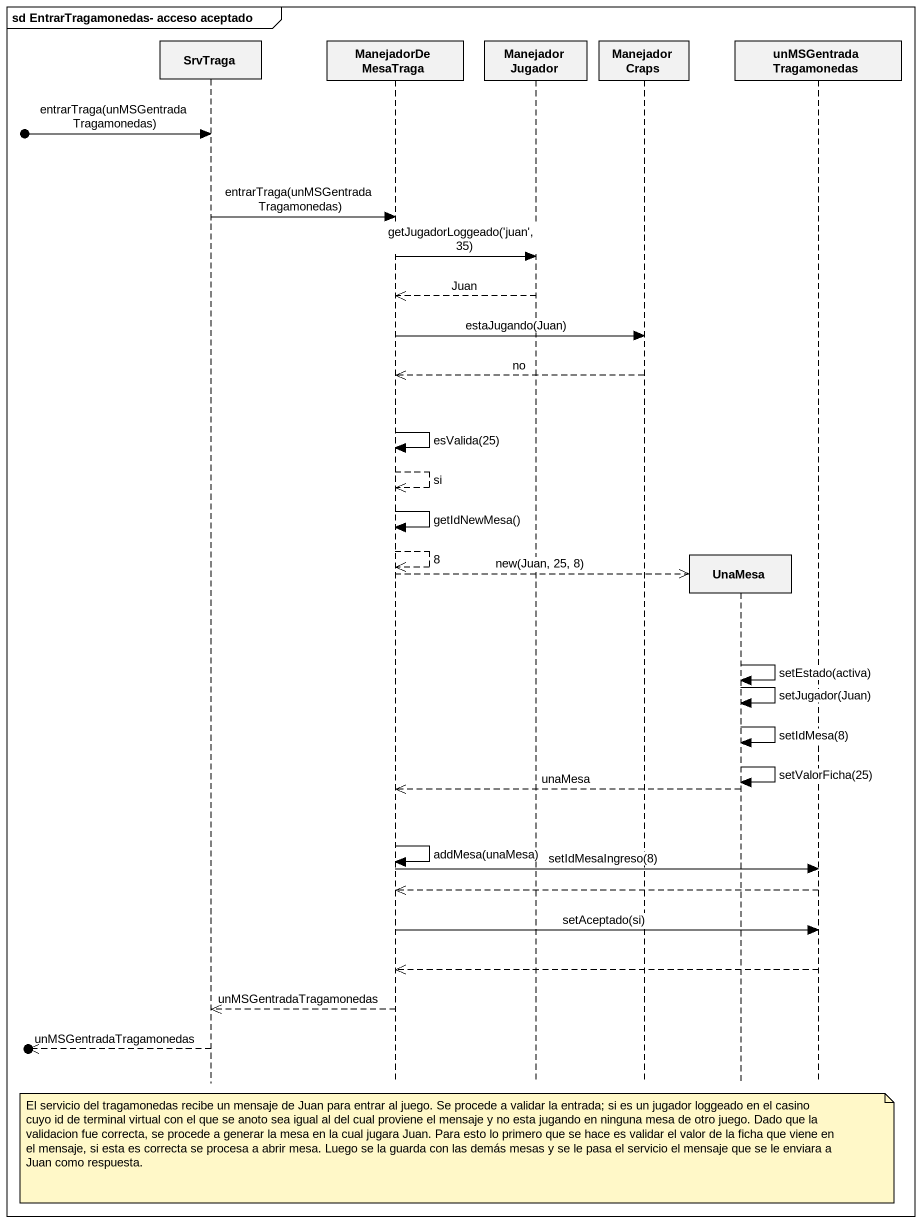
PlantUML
@startuml
mainframe sd EntrarTragamonedas- acceso aceptado
hide footbox
participant SrvTraga
participant "ManejadorDe MesaTraga" as ManejadorDe_MesaTraga
participant "Manejador Jugador" as Manejador_Jugador
participant "Manejador Craps" as Manejador_Craps
participant UnaMesa
participant "unMSGentrada Tragamonedas" as unMSGentrada_Tragamonedas

[o-> SrvTraga : entrarTraga(unMSGentradaTragamonedas)
SrvTraga -> ManejadorDe_MesaTraga : entrarTraga(unMSGentradaTragamonedas)
ManejadorDe_MesaTraga -> Manejador_Jugador : getJugadorLoggeado('juan', 35)
Manejador_Jugador -->> ManejadorDe_MesaTraga : Juan
ManejadorDe_MesaTraga -> Manejador_Craps : estaJugando(Juan)
Manejador_Craps -->> ManejadorDe_MesaTraga : no
ManejadorDe_MesaTraga -> ManejadorDe_MesaTraga : esValida(25)
ManejadorDe_MesaTraga -->> ManejadorDe_MesaTraga : si
ManejadorDe_MesaTraga -> ManejadorDe_MesaTraga : getIdNewMesa()
ManejadorDe_MesaTraga -->> ManejadorDe_MesaTraga : 8
ManejadorDe_MesaTraga -->> UnaMesa ** : new(Juan, 25, 8)
UnaMesa -> UnaMesa : setEstado(activa)
UnaMesa -> UnaMesa : setJugador(Juan)
UnaMesa -> UnaMesa : setIdMesa(8)
UnaMesa -> UnaMesa : setValorFicha(25)
UnaMesa -->> ManejadorDe_MesaTraga : unaMesa
ManejadorDe_MesaTraga -> ManejadorDe_MesaTraga : addMesa(unaMesa)
ManejadorDe_MesaTraga -> unMSGentrada_Tragamonedas : setIdMesaIngreso(8)
unMSGentrada_Tragamonedas -->> ManejadorDe_MesaTraga
ManejadorDe_MesaTraga -> unMSGentrada_Tragamonedas : setAceptado(si)
unMSGentrada_Tragamonedas -->> ManejadorDe_MesaTraga
ManejadorDe_MesaTraga -->> SrvTraga : unMSGentradaTragamonedas
[o<<-- SrvTraga : unMSGentradaTragamonedas
note over ManejadorDe_MesaTraga : El servicio del tragamonedas recibe un mensaje de Juan para entrar al juego. Se procede a validar la entrada; si es un jugador loggeado en el casino cuyo id de terminal virtual con el que se anoto sea igual al del cual proviene el mensaje y no esta jugando en ninguna mesa de otro juego. Dado que la validacion fue correcta, se procede a generar la mesa en la cual jugara Juan. Para esto lo primero que se hace es validar el valor de la ficha que viene en el mensaje, si esta es correcta se procesa a abrir mesa. Luego se la guarda con las demás mesas y se le pasa el servicio el mensaje que se le enviara a Juan como respuesta.
@enduml
